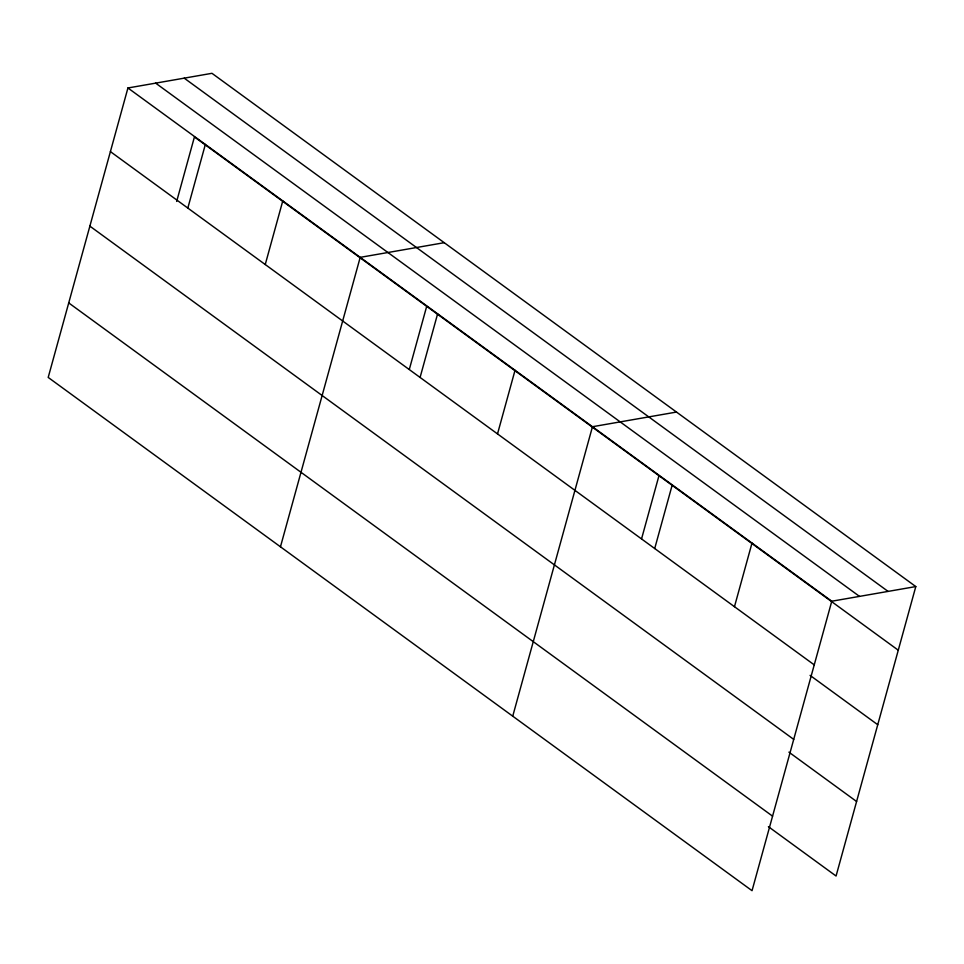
<?xml version="1.0" encoding="UTF-8"?>
<svg xmlns="http://www.w3.org/2000/svg" width="964" height="964" viewBox="0 0 964 964"><rect width="100%" height="100%" fill="white"/><g stroke="black" fill="none" stroke-linecap="round" stroke-linejoin="round"><path stroke-width="1.45" d="M915.8 586.57L211.96 73.312L127.935 87.977L48.2 377.43L752.041 890.688L831.775 601.223L915.8 586.57L836.065 876.023L768.392 826.666M176.665 201.44L194.427 136.948L898.267 650.206M187.823 208.079L205.356 144.431M265.245 264.534L282.777 200.898M280.464 546.805L360.199 257.352L444.223 242.687M409.326 369.381L426.691 306.323M420.087 377.442L437.62 313.806M497.52 433.908L515.041 370.26M512.74 716.18L592.462 426.727L676.487 412.062M641.59 538.756L658.966 475.698M654.713 548.528L672.233 484.892M734.472 606.693L752.004 543.057M184.22 78.156L888.073 591.402M155.662 83.145L859.502 596.391M127.935 87.977L831.775 601.223M110.402 151.613L814.243 664.871M810.061 675.366L877.746 724.723M89.869 226.142L793.721 739.388M788.914 752.149L856.598 801.506M68.721 302.913L772.574 816.159"/></g></svg>
